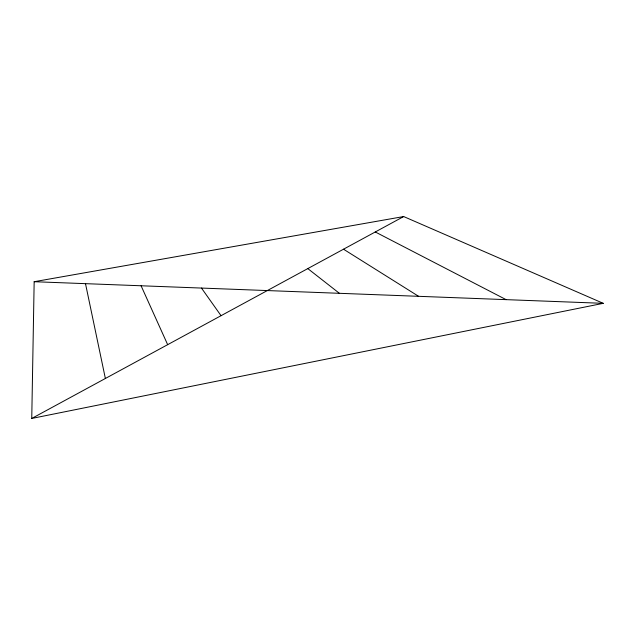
<?xml version="1.0" encoding="UTF-8"?>
<svg xmlns="http://www.w3.org/2000/svg" width="635" height="635" viewBox="0 0 635 635"><rect width="100%" height="100%" fill="white"/><g stroke="black" fill="none" stroke-linecap="round" stroke-linejoin="round"><path stroke-width="0.95" d="M31.75 418.449L34.163 281.71L403.677 216.551L603.25 303.332L31.75 418.449L403.677 216.551M34.163 281.71L603.25 303.332M375.269 231.965L506.111 299.641M343.519 249.206L418.608 296.323M307.8 268.597L339.384 293.306M201.478 288.068L221.051 315.69M141.081 285.774L167.664 344.67M85.495 283.662L105.37 378.484"/></g></svg>
